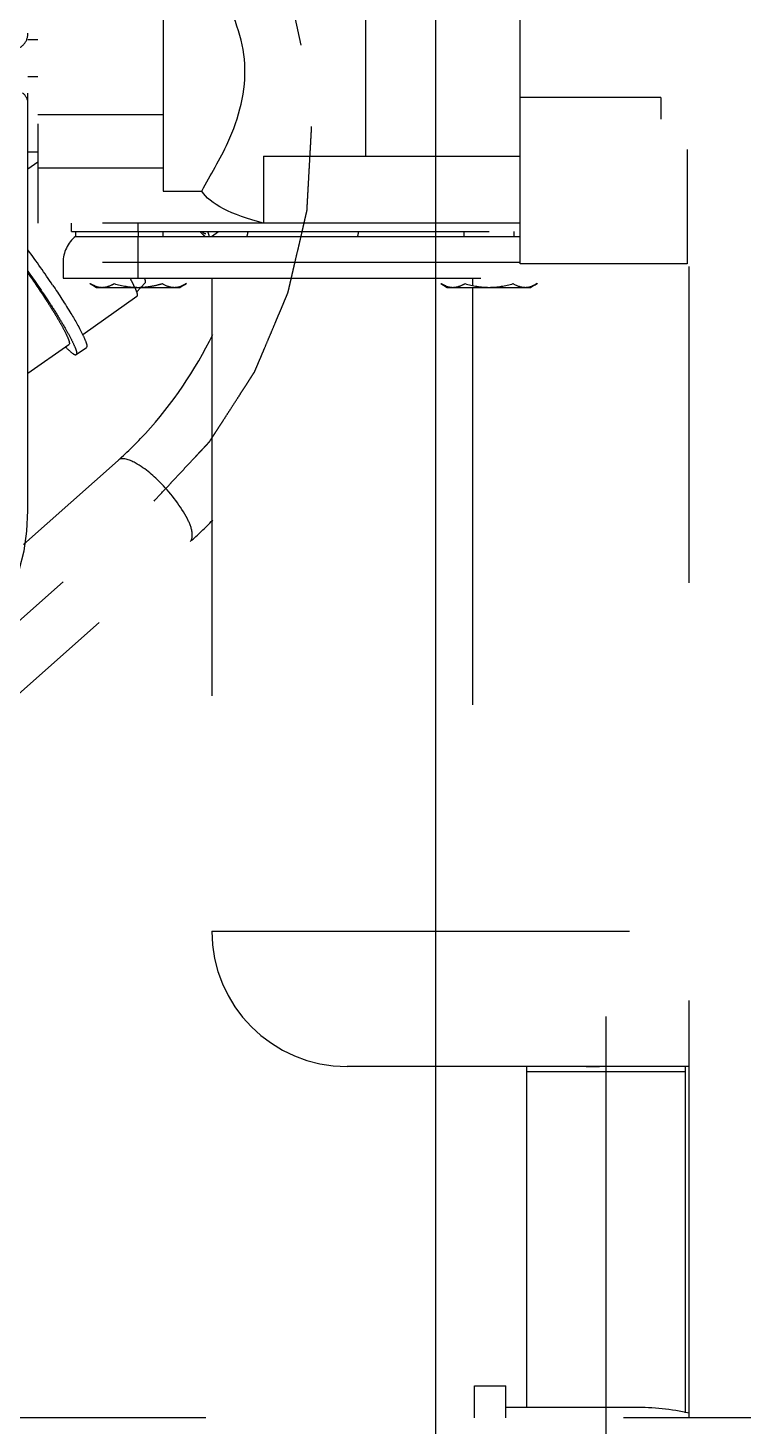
# Model space of a CAD drawing. Header units: millimetres. Extents: x 17886 to 18265, y -8727 to -7321.
# Drawn here: x 17967.563 to 17968.419, y -7876.462 to -7874.788 of the extents above; entities that cross this region are included whole.
import ezdxf

# ---------------------------------------------------------------- set-up
doc = ezdxf.new("R2010")
doc.units = ezdxf.units.MM
doc.linetypes.add('CENTER', pattern=[2, 1.25, -0.25, 0.25, -0.25])
doc.linetypes.add('EPL_DASH', pattern=[1, 0.5, -0.5])
for name, color, linetype in [('0960061_L_DXF_CONTINUOUS_LINE', 7, 'Continuous'), ('09__COSM', 7, 'Continuous'), ('1430851_DXF_CONTINUOUS_LINE', 7, 'Continuous'), ('1430853_DXF_CONTINUOUS_LINE', 7, 'Continuous'), ('1978540_DXF_CONTINUOUS_LINE', 7, 'Continuous'), ('2620490_VG01DXF_CONTINUOUS_LINE', 7, 'Continuous'), ('2630768_VG06DXF_CONTINUOUS_LINE', 7, 'Continuous'), ('2685282_CP02DXF_CONTINUOUS_LINE', 7, 'Continuous'), ('3570569_DXF_CONTINUOUS_LINE', 7, 'Continuous'), ('3884027_DKREDXF_CONTINUOUS_LINE', 7, 'Continuous'), ('DEFAULT_1', 7, 'CENTER')]:
    doc.layers.add(name, color=color, linetype=linetype)
doc.layers.add('CRTANJE', color=4, linetype='Continuous', lineweight=30)

msp = doc.modelspace()

# ---------------------------------------------------------------- linework, layer by layer
at = {"layer": '0960061_L_DXF_CONTINUOUS_LINE', "color": 7, "linetype": 'EPL_DASH'}
for p, q in [((17968.0977, -7876.41396), (17968.1352, -7876.41396)), ((17968.0977, -7876.45246), (17968.0977, -7876.41396)), ((17968.1352, -7876.45246), (17968.1352, -7876.41396)), ((17968.28961, -7876.43976), (17968.1352, -7876.43976))]:
    msp.add_line(p, q, dxfattribs=at)
msp.add_arc((17968.28961, -7876.75226), 0.3125, 77.94609, 90, dxfattribs=at)
at = {"layer": '09__COSM', "color": 2, "linetype": 'EPL_DASH'}
for p, q in [((17967.89041, -7874.80824), (17967.77769, -7874.30101)), ((17967.23151, -7875.78339), (17967.71418, -7875.35435))]:
    msp.add_line(p, q, dxfattribs=at)
msp.add_open_spline([(17967.71418, -7875.35435), (17967.71833, -7875.3499), (17967.72456, -7875.34323), (17967.73287, -7875.33434), (17967.7391, -7875.32767), (17967.74532, -7875.321), (17967.75155, -7875.31433), (17967.75778, -7875.30767), (17967.76297, -7875.30211), (17967.76712, -7875.29766), (17967.76972, -7875.29488), (17967.7718, -7875.29266), (17967.77335, -7875.29099), (17967.77491, -7875.28933), (17967.77647, -7875.28766), (17967.77777, -7875.28627), (17967.77867, -7875.2853), (17967.77919, -7875.28474), (17967.77958, -7875.28432), (17967.77991, -7875.28398), (17967.78017, -7875.2837), (17967.78033, -7875.28353), (17967.78046, -7875.28339), (17967.78054, -7875.2833), (17967.78061, -7875.28323), (17967.78066, -7875.28315), (17967.78075, -7875.28301), (17967.78088, -7875.2828), (17967.78109, -7875.28248), (17967.78136, -7875.28207), (17967.78178, -7875.28141), (17967.78231, -7875.2806), (17967.78294, -7875.27962), (17967.78378, -7875.27831), (17967.78484, -7875.27667), (17967.7861, -7875.27471), (17967.78779, -7875.27209), (17967.7899, -7875.26882), (17967.79243, -7875.2649), (17967.79496, -7875.26097), (17967.79833, -7875.25574), (17967.80255, -7875.2492), (17967.80761, -7875.24135), (17967.81267, -7875.2335), (17967.81689, -7875.22696), (17967.82026, -7875.22173), (17967.82279, -7875.2178), (17967.82532, -7875.21388), (17967.82743, -7875.21061), (17967.82912, -7875.20799), (17967.83038, -7875.20603), (17967.83144, -7875.20439), (17967.83228, -7875.20309), (17967.83291, -7875.20211), (17967.83344, -7875.20129), (17967.83386, -7875.20063), (17967.83413, -7875.20022), (17967.83434, -7875.1999), (17967.83447, -7875.19969), (17967.83456, -7875.19955), (17967.83461, -7875.19947), (17967.83465, -7875.19937), (17967.8347, -7875.19926), (17967.83478, -7875.19907), (17967.83487, -7875.19884), (17967.83503, -7875.19847), (17967.83522, -7875.19801), (17967.83546, -7875.19746), (17967.83577, -7875.19672), (17967.83631, -7875.19543), (17967.83709, -7875.19358), (17967.83803, -7875.19136), (17967.83896, -7875.18915), (17967.83989, -7875.18693), (17967.84114, -7875.18398), (17967.8427, -7875.18028), (17967.84519, -7875.17437), (17967.8483, -7875.16699), (17967.85204, -7875.15812), (17967.85577, -7875.14926), (17967.85889, -7875.14187), (17967.86138, -7875.13596), (17967.86325, -7875.13153), (17967.86512, -7875.1271), (17967.86698, -7875.12266), (17967.86854, -7875.11897), (17967.86979, -7875.11602), (17967.87072, -7875.1138), (17967.8715, -7875.11195), (17967.87212, -7875.11048), (17967.87259, -7875.10937), (17967.87306, -7875.10826), (17967.87344, -7875.10734), (17967.87376, -7875.1066), (17967.87395, -7875.10614), (17967.87411, -7875.10577), (17967.87422, -7875.10549), (17967.87432, -7875.10526), (17967.87439, -7875.1051), (17967.87443, -7875.105), (17967.87446, -7875.10494), (17967.87447, -7875.10486), (17967.8745, -7875.10477), (17967.87453, -7875.1046), (17967.87459, -7875.10436), (17967.87466, -7875.10407), (17967.87475, -7875.10369), (17967.87486, -7875.10321), (17967.87503, -7875.10244), (17967.87526, -7875.10148), (17967.87552, -7875.10033), (17967.87579, -7875.09917), (17967.87615, -7875.09764), (17967.87659, -7875.09572), (17967.87712, -7875.09341), (17967.87783, -7875.09034), (17967.87872, -7875.0865), (17967.87979, -7875.08189), (17967.88086, -7875.07728), (17967.88192, -7875.07267), (17967.88335, -7875.06653), (17967.88512, -7875.05885), (17967.88726, -7875.04963), (17967.88939, -7875.04041), (17967.89117, -7875.03273), (17967.89259, -7875.02658), (17967.89348, -7875.02274), (17967.89419, -7875.01967), (17967.89472, -7875.01737), (17967.89526, -7875.01506), (17967.89579, -7875.01276), (17967.89624, -7875.01084), (17967.89655, -7875.00949), (17967.89672, -7875.00872), (17967.89686, -7875.00815), (17967.89699, -7875.00757), (17967.89709, -7875.00714), (17967.89716, -7875.00685), (17967.89718, -7875.00673), (17967.89721, -7875.00664), (17967.89722, -7875.00654), (17967.89723, -7875.00637), (17967.89724, -7875.00613), (17967.89726, -7875.00574), (17967.89729, -7875.00525), (17967.89733, -7875.00447), (17967.89739, -7875.0035), (17967.89745, -7875.00233), (17967.89754, -7875.00077), (17967.89765, -7874.99883), (17967.89777, -7874.99649), (17967.89795, -7874.99338), (17967.89816, -7874.98949), (17967.89842, -7874.98482), (17967.89868, -7874.98015), (17967.89903, -7874.97393), (17967.89946, -7874.96614), (17967.89998, -7874.9568), (17967.9005, -7874.94747), (17967.90093, -7874.93968), (17967.90128, -7874.93346), (17967.90154, -7874.92879), (17967.9018, -7874.92412), (17967.90201, -7874.92023), (17967.90219, -7874.91711), (17967.90231, -7874.91478), (17967.90242, -7874.91283), (17967.90251, -7874.91128), (17967.90257, -7874.91011), (17967.90263, -7874.90914), (17967.90267, -7874.90836), (17967.9027, -7874.90787), (17967.90272, -7874.90748), (17967.90273, -7874.90724), (17967.90274, -7874.90707), (17967.90275, -7874.90697), (17967.90273, -7874.90688), (17967.90272, -7874.90676), (17967.90269, -7874.90656), (17967.90266, -7874.90632), (17967.90261, -7874.90594), (17967.90255, -7874.90545), (17967.90248, -7874.90488), (17967.90239, -7874.9041), (17967.90222, -7874.90275), (17967.90198, -7874.90083), (17967.90169, -7874.89851), (17967.9014, -7874.8962), (17967.90111, -7874.89388), (17967.90072, -7874.8908), (17967.90024, -7874.88694), (17967.89947, -7874.88077), (17967.89851, -7874.87305), (17967.89735, -7874.86379), (17967.89619, -7874.85453), (17967.89504, -7874.84527), (17967.89388, -7874.83602), (17967.89234, -7874.82367), (17967.89118, -7874.81441), (17967.89041, -7874.80824)], degree=3, knots=[0, 0, 0, 0, 0.03125, 0.046875, 0.0625, 0.078125, 0.09375, 0.109375, 0.125, 0.1328125, 0.140625, 0.1445312, 0.1484375, 0.1523438, 0.15625, 0.1601562, 0.1621094, 0.1630859, 0.1640625, 0.1650391, 0.1655273, 0.1660156, 0.1662598, 0.1665039, 0.166626, 0.166748, 0.1669922, 0.1674805, 0.1679688, 0.1689453, 0.1699219, 0.171875, 0.1738281, 0.1757812, 0.1796875, 0.1835938, 0.1875, 0.1953125, 0.203125, 0.2109375, 0.21875, 0.234375, 0.25, 0.265625, 0.28125, 0.2890625, 0.296875, 0.3046875, 0.3125, 0.3164062, 0.3203125, 0.3242188, 0.3261719, 0.328125, 0.3300781, 0.3310547, 0.3320312, 0.3325195, 0.3330078, 0.333252, 0.333374, 0.3334961, 0.3337402, 0.3339844, 0.3344727, 0.3349609, 0.3359375, 0.3369141, 0.3378906, 0.3398438, 0.34375, 0.3476562, 0.3515625, 0.3554688, 0.359375, 0.3671875, 0.375, 0.390625, 0.40625, 0.421875, 0.4375, 0.4453125, 0.453125, 0.4609375, 0.46875, 0.4765625, 0.4804688, 0.484375, 0.4882812, 0.4902344, 0.4921875, 0.4941406, 0.4960938, 0.4970703, 0.4980469, 0.4985352, 0.4990234, 0.4995117, 0.4997559, 0.4998779, 0.5, 0.5001221, 0.5002441, 0.5004883, 0.5009766, 0.5014648, 0.5019531, 0.5029297, 0.5039062, 0.5058594, 0.5078125, 0.5097656, 0.5117188, 0.515625, 0.5195312, 0.5234375, 0.53125, 0.5390625, 0.546875, 0.5546875, 0.5625, 0.578125, 0.59375, 0.609375, 0.625, 0.6328125, 0.640625, 0.6445312, 0.6484375, 0.6523438, 0.65625, 0.6601562, 0.6621094, 0.6630859, 0.6640625, 0.6650391, 0.6660156, 0.6662598, 0.6665039, 0.666626, 0.666748, 0.6669922, 0.6674805, 0.6679688, 0.6689453, 0.6699219, 0.671875, 0.6738281, 0.6757812, 0.6796875, 0.6835938, 0.6875, 0.6953125, 0.703125, 0.7109375, 0.71875, 0.734375, 0.75, 0.765625, 0.78125, 0.7890625, 0.796875, 0.8046875, 0.8125, 0.8164062, 0.8203125, 0.8242188, 0.8261719, 0.828125, 0.8300781, 0.8310547, 0.8320312, 0.8325195, 0.8330078, 0.833252, 0.833374, 0.8334961, 0.8337402, 0.8339844, 0.8344727, 0.8349609, 0.8359375, 0.8369141, 0.8378906, 0.8398438, 0.84375, 0.8476562, 0.8515625, 0.8554688, 0.859375, 0.8671875, 0.875, 0.890625, 0.90625, 0.921875, 0.9375, 0.953125, 0.96875, 1, 1, 1, 1], dxfattribs=at)
at = {"layer": '1430851_DXF_CONTINUOUS_LINE', "color": 7, "linetype": 'EPL_DASH'}
msp.add_line((17968.3547, -7876.45246), (17968.3547, -7875.07355), dxfattribs=at)
at = {"layer": '1430853_DXF_CONTINUOUS_LINE', "color": 7, "linetype": 'EPL_DASH'}
for p, q in [((17968.15222, -7875.07034), (17968.15222, -7874.77115)), ((17968.32079, -7874.87115), (17968.15222, -7874.87115)), ((17968.32079, -7874.87115), (17968.32079, -7874.89713)), ((17968.35222, -7874.9335), (17968.35222, -7875.07034)), ((17968.35222, -7875.07034), (17968.15222, -7875.07034))]:
    msp.add_line(p, q, dxfattribs=at)
for points, knots in [([(17968.99161, -7874.87115), (17968.97968, -7874.89115), (17968.95169, -7874.91765), (17968.90662, -7874.94446), (17968.84834, -7874.96969), (17968.76409, -7874.99062), (17968.6562, -7874.99902), (17968.5483, -7874.99062), (17968.46406, -7874.96969), (17968.40578, -7874.94446), (17968.3607, -7874.91765), (17968.33271, -7874.89115), (17968.32079, -7874.87115)], [0, 0, 0, 0, 0.0943343, 0.1505966, 0.2126329, 0.3507406, 0.5, 0.6492594, 0.7873671, 0.8494034, 0.9056657, 1, 1, 1, 1]), ([(17968.99161, -7874.89713), (17968.97968, -7874.91713), (17968.95169, -7874.94363), (17968.90662, -7874.97044), (17968.84834, -7874.99567), (17968.76409, -7875.0166), (17968.6562, -7875.02501), (17968.5483, -7875.0166), (17968.46406, -7874.99567), (17968.40578, -7874.97044), (17968.3607, -7874.94363), (17968.33271, -7874.91713), (17968.32079, -7874.89713)], [0, 0, 0, 0, 0.0943343, 0.1505966, 0.2126329, 0.3507406, 0.5, 0.6492594, 0.7873671, 0.8494034, 0.9056657, 1, 1, 1, 1]), ([(17968.96017, -7875.07034), (17968.94851, -7875.08806), (17968.91199, -7875.12072), (17968.84072, -7875.15406), (17968.75285, -7875.17551), (17968.6562, -7875.18284), (17968.55954, -7875.17551), (17968.47168, -7875.15406), (17968.4004, -7875.12072), (17968.36389, -7875.08806), (17968.35222, -7875.07034)], [0, 0, 0, 0, 0.0954486, 0.2139596, 0.3516719, 0.5, 0.6483281, 0.7860404, 0.9045514, 1, 1, 1, 1])]:
    msp.add_open_spline(points, degree=3, knots=knots, dxfattribs=at)
at = {"layer": '1978540_DXF_CONTINUOUS_LINE', "color": 7, "linetype": 'EPL_DASH'}
for p, q in [((17967.5632, -7874.95647), (17967.5752, -7874.94799)), ((17967.70332, -7875.09304), (17967.69317, -7875.10424)), ((17967.62868, -7875.15512), (17967.69359, -7875.10922)), ((17967.5632, -7875.20142), (17967.61228, -7875.16671)), ((17967.62094, -7875.17896), (17967.63314, -7875.17034))]:
    msp.add_line(p, q, dxfattribs=at)
for centre, radius, start, end in [((17966.56861, -7875.78222), 1.23293, 33.83355, 36.22763), ((17967.58318, -7875.14835), 0.11873, 24.78617, 26.34859), ((17967.7163, -7875.06381), 0.15142, 224.42252, 224.66217), ((17967.71123, -7875.06882), 0.1443, 224.66288, 224.81625)]:
    msp.add_arc(centre, radius, start, end, dxfattribs=at)
for points, knots in [([(17967.56321, -7875.08155), (17967.57043, -7875.0918), (17967.58066, -7875.10685), (17967.59307, -7875.12635), (17967.60064, -7875.13897), (17967.60648, -7875.14939), (17967.61052, -7875.15781), (17967.61249, -7875.16271), (17967.61298, -7875.16622), (17967.61228, -7875.16671)], [0, 0, 0, 0, 0.3795918, 0.5505448, 0.7003367, 0.8235046, 0.9156996, 0.9741367, 1, 1, 1, 1]), ([(17967.56323, -7875.0792), (17967.57168, -7875.09116), (17967.58368, -7875.10875), (17967.59824, -7875.13156), (17967.60715, -7875.14636), (17967.61404, -7875.1586), (17967.61883, -7875.1685), (17967.62114, -7875.17425), (17967.62176, -7875.17838), (17967.62094, -7875.17896)], [0, 0, 0, 0, 0.37825, 0.5492432, 0.699333, 0.8229038, 0.9154734, 0.9741459, 1, 1, 1, 1]), ([(17967.59276, -7875.09575), (17967.60029, -7875.107), (17967.61295, -7875.12667), (17967.62474, -7875.14692), (17967.62904, -7875.15579)], [0, 0, 0, 0, 0.5787338, 1, 1, 1, 1]), ([(17967.6853, -7875.08753), (17967.6857, -7875.08825), (17967.68717, -7875.09094), (17967.68859, -7875.09365), (17967.68958, -7875.09565)], [0, 0, 0, 0, 0.2710664, 1, 1, 1, 1]), ([(17967.70256, -7875.08756), (17967.703, -7875.08873), (17967.70356, -7875.09039), (17967.70375, -7875.09257), (17967.70333, -7875.09304)], [0, 0, 0, 0, 0.6650318, 1, 1, 1, 1]), ([(17967.69338, -7875.10452), (17967.69371, -7875.10554), (17967.69419, -7875.10697), (17967.69404, -7875.10891), (17967.69359, -7875.10922)], [0, 0, 0, 0, 0.6649637, 1, 1, 1, 1]), ([(17967.62904, -7875.15579), (17967.63063, -7875.15906), (17967.63255, -7875.16341), (17967.63385, -7875.16825), (17967.63358, -7875.17003), (17967.63314, -7875.17034)], [0, 0, 0, 0, 0.7033083, 0.896996, 1, 1, 1, 1]), ([(17967.60887, -7875.17052), (17967.61137, -7875.17303), (17967.61474, -7875.1762), (17967.61879, -7875.17896), (17967.62052, -7875.17926), (17967.62094, -7875.17896)], [0, 0, 0, 0, 0.7025469, 0.8962844, 1, 1, 1, 1])]:
    msp.add_open_spline(points, degree=3, knots=knots, dxfattribs=at)
for points in [[(17967.69104, -7875.09872), (17967.69161, -7875.09996), (17967.69216, -7875.10122), (17967.69266, -7875.1025)], [(17967.69266, -7875.1025), (17967.69291, -7875.10316), (17967.69316, -7875.10384), (17967.69338, -7875.10452)]]:
    msp.add_open_spline(points, degree=3, dxfattribs=at)
at = {"layer": '2620490_VG01DXF_CONTINUOUS_LINE', "color": 7, "linetype": 'EPL_DASH'}
msp.add_line((17967.78295, -7875.03746), (17967.79144, -7875.03146), dxfattribs=at)
for points, knots in [([(17967.76902, -7875.03161), (17967.76962, -7875.03223), (17967.77166, -7875.0343), (17967.77378, -7875.0363), (17967.77538, -7875.03757)], [0, 0, 0, 0, 0.2953104, 1, 1, 1, 1]), ([(17967.77611, -7875.03421), (17967.77561, -7875.03457), (17967.77337, -7875.03363), (17967.77206, -7875.03249), (17967.77105, -7875.03163)], [0, 0, 0, 0, 0.3166591, 1, 1, 1, 1]), ([(17967.78031, -7875.03759), (17967.78019, -7875.03673), (17967.7796, -7875.0347), (17967.77883, -7875.03274), (17967.77834, -7875.03161)], [0, 0, 0, 0, 0.4132563, 1, 1, 1, 1])]:
    msp.add_open_spline(points, degree=3, knots=knots, dxfattribs=at)
at = {"layer": '2630768_VG06DXF_CONTINUOUS_LINE', "color": 7, "linetype": 'EPL_DASH'}
for p, q in [((17967.55785, -7875.40634), (17967.671, -7875.30577)), ((17967.2747, -7875.83197), (17967.75736, -7875.40293))]:
    msp.add_line(p, q, dxfattribs=at)
for centre, radius, start, end in [((17967.31058, -7874.92259), 0.52762, 347.41231, 348.07526), ((17967.31302, -7874.92305), 0.65514, 349.92236, 350.45634), ((17967.37049, -7874.96786), 0.5822, 311.64438, 315.29849)]:
    msp.add_arc(centre, radius, start, end, dxfattribs=at)
for points, knots in [([(17967.671, -7875.30577), (17967.68253, -7875.29552), (17967.72754, -7875.25111), (17967.76343, -7875.19767), (17967.78442, -7875.15479)], [0, 0, 0, 0, 0.2442105, 1, 1, 1, 1]), ([(17967.72309, -7875.33386), (17967.7137, -7875.32422), (17967.70079, -7875.31203), (17967.67616, -7875.30117), (17967.671, -7875.30577)], [0, 0, 0, 0, 0.6605917, 1, 1, 1, 1]), ([(17967.75736, -7875.40293), (17967.75994, -7875.40063), (17967.76059, -7875.38951), (17967.74974, -7875.36558), (17967.73522, -7875.3463), (17967.72309, -7875.33386)], [0, 0, 0, 0, 0.1287092, 0.3524455, 1, 1, 1, 1])]:
    msp.add_open_spline(points, degree=3, knots=knots, dxfattribs=at)
at = {"layer": '2685282_CP02DXF_CONTINUOUS_LINE', "color": 7, "linetype": 'EPL_DASH'}
for p, q in [((17968.1602, -7876.43976), (17968.1602, -7876.03146)), ((17968.3502, -7876.03776), (17968.1602, -7876.03776)), ((17968.3502, -7876.44645), (17968.3502, -7876.03146))]:
    msp.add_line(p, q, dxfattribs=at)
at = {"layer": '3570569_DXF_CONTINUOUS_LINE', "color": 7, "linetype": 'EPL_DASH'}
msp.add_line((17973.7762, -7876.45246), (17959.8362, -7876.45246), dxfattribs=at)
at = {"layer": '3884027_DKREDXF_CONTINUOUS_LINE', "color": 6, "linetype": 'EPL_DASH'}
for p, q in [((17967.5752, -7873.90253), (17967.5752, -7875.02146)), ((17967.5632, -7875.36587), (17967.5632, -7874.51002)), ((17967.96779, -7874.94146), (17967.96779, -7874.53146)), ((17967.7252, -7874.69146), (17967.7252, -7874.98309)), ((17967.5632, -7874.80146), (17967.5752, -7874.80146)), ((17967.5752, -7874.84646), (17967.5632, -7874.84646)), ((17967.7252, -7874.89175), (17967.5752, -7874.89175)), ((17967.5752, -7874.93646), (17967.5632, -7874.93646)), ((17967.84517, -7874.94146), (17967.84517, -7875.02146)), ((17967.84517, -7874.94146), (17968.15222, -7874.94146)), ((17967.7252, -7874.95581), (17967.5752, -7874.95581)), ((17967.7252, -7874.98309), (17967.77132, -7874.98309)), ((17968.15222, -7875.02146), (17967.5752, -7875.02146)), ((17967.6152, -7875.03146), (17967.6152, -7875.02146)), ((17967.6952, -7875.03146), (17967.6952, -7875.02146)), ((17967.7252, -7875.03746), (17967.7252, -7875.03146)), ((17968.0852, -7875.03746), (17968.0852, -7875.03146)), ((17968.1452, -7875.03746), (17968.1452, -7875.03146)), ((17967.6202, -7875.03746), (17967.6952, -7875.03746)), ((17967.6952, -7875.08746), (17967.6952, -7875.03746)), ((17967.6052, -7875.06868), (17967.6052, -7875.08746)), ((17968.15222, -7875.06868), (17967.6052, -7875.06868)), ((17967.6052, -7875.08746), (17968.3547, -7875.08746)), ((17967.63746, -7875.09399), (17967.6452, -7875.09846)), ((17967.6452, -7875.09846), (17967.7452, -7875.09846)), ((17967.75293, -7875.09399), (17967.7452, -7875.09846)), ((17967.7832, -7875.08746), (17967.7832, -7875.86946)), ((17968.05746, -7875.09399), (17968.0652, -7875.09846)), ((17968.0652, -7875.09846), (17968.1652, -7875.09846)), ((17968.0952, -7875.08746), (17968.0952, -7875.0962)), ((17968.0952, -7875.09846), (17968.0952, -7876.03146)), ((17968.17293, -7875.09399), (17968.1652, -7875.09846)), ((17967.7832, -7875.86946), (17968.3547, -7875.86946)), ((17968.3547, -7876.03146), (17967.9452, -7876.03146))]:
    msp.add_line(p, q, dxfattribs=at)
at = {"layer": '3884027_DKREDXF_CONTINUOUS_LINE', "color": 7, "linetype": 'EPL_DASH'}
for p, q in [((17967.6152, -7875.03146), (17968.15222, -7875.03146)), ((17967.6202, -7875.03146), (17967.6202, -7875.03746)), ((17967.6952, -7875.03146), (17967.6952, -7875.03746)), ((17967.6952, -7875.03746), (17968.15222, -7875.03746))]:
    msp.add_line(p, q, dxfattribs=at)
at = {"layer": '3884027_DKREDXF_CONTINUOUS_LINE', "color": 6, "linetype": 'EPL_DASH'}
for centre, radius, start, end in [((17967.54321, -7874.79419), 0.01999, 269.96042, 359.96122), ((17967.6452, -7875.06868), 0.04, 128.68219, 180), ((17967.3152, -7875.36587), 0.248, 273, 0), ((17967.9452, -7875.86946), 0.162, 180, 270), ((17968.23125, -7874.88483), 1.14663, 269.99891, 271.41959)]:
    msp.add_arc(centre, radius, start, end, dxfattribs=at)
at = {"layer": '3884027_DKREDXF_CONTINUOUS_LINE', "color": 7, "linetype": 'EPL_DASH'}
for centre, radius, start, end in [((17967.65367, -7875.06926), 0.02943, 249.54838, 252.50451), ((17967.65354, -7875.06948), 0.02918, 249.62845, 252.60876), ((17967.65291, -7875.07149), 0.02707, 252.60922, 255.71954), ((17967.65281, -7875.07198), 0.02657, 252.5052, 255.67471), ((17967.65241, -7875.07346), 0.02503, 255.71057, 259.75574), ((17967.65229, -7875.074), 0.02449, 255.67764, 259.81279), ((17967.65213, -7875.075), 0.02347, 259.77244, 262.50816), ((17967.65207, -7875.0752), 0.02327, 259.82658, 262.58493), ((17967.65191, -7875.07651), 0.02195, 262.5457, 269.95679), ((17967.65192, -7875.07673), 0.02173, 262.45514, 269.94063), ((17967.65187, -7875.07673), 0.02173, 270.05937, 277.54486), ((17967.65167, -7875.075), 0.02347, 277.49184, 280.22755), ((17967.65138, -7875.07346), 0.02503, 280.24426, 284.28943), ((17967.65088, -7875.07149), 0.02707, 284.28046, 287.39078), ((17967.65025, -7875.06948), 0.02918, 287.39124, 290.37155), ((17967.69509, -7875.00869), 0.08977, 270.0699, 277.38019), ((17967.68603, -7874.96257), 0.13682, 283.55799, 286.14024), ((17967.74027, -7875.06926), 0.02943, 249.54838, 252.50451), ((17967.73941, -7875.07198), 0.02657, 252.5052, 255.67471), ((17967.73889, -7875.074), 0.02449, 255.67764, 259.8128), ((17967.73867, -7875.0752), 0.02327, 259.82658, 262.58493), ((17967.73852, -7875.07651), 0.02195, 262.5457, 269.95679), ((17967.73848, -7875.07651), 0.02195, 270.04321, 277.4543), ((17967.73848, -7875.07673), 0.02173, 270.05935, 277.5439), ((17967.73827, -7875.075), 0.02347, 277.49091, 280.22756), ((17967.73833, -7875.0752), 0.02327, 277.41507, 280.17342), ((17967.73798, -7875.07346), 0.02503, 280.24426, 284.28943), ((17967.73811, -7875.074), 0.02449, 280.18721, 284.32236), ((17967.73749, -7875.07149), 0.02707, 284.28046, 287.39078), ((17967.73759, -7875.07198), 0.02657, 284.32529, 287.4948), ((17967.73673, -7875.06926), 0.02943, 287.49549, 290.45162), ((17967.73686, -7875.06948), 0.02918, 287.39124, 290.37155), ((17968.07367, -7875.06926), 0.02943, 249.54838, 252.50451), ((17968.07354, -7875.06948), 0.02918, 249.62845, 252.60876), ((17968.07291, -7875.07149), 0.02707, 252.60922, 255.71954), ((17968.07281, -7875.07198), 0.02657, 252.5052, 255.67471), ((17968.07241, -7875.07346), 0.02503, 255.71057, 259.75574), ((17968.07229, -7875.074), 0.02449, 255.67764, 259.81279), ((17968.07213, -7875.075), 0.02347, 259.77244, 262.50816), ((17968.07207, -7875.0752), 0.02327, 259.82658, 262.58493), ((17968.07191, -7875.07651), 0.02195, 262.5457, 269.95679), ((17968.07192, -7875.07673), 0.02173, 262.45514, 269.94063), ((17968.07187, -7875.07673), 0.02173, 270.05937, 277.54486), ((17968.07167, -7875.075), 0.02347, 277.49184, 280.22755), ((17968.07138, -7875.07346), 0.02503, 280.24426, 284.28943), ((17968.07088, -7875.07149), 0.02707, 284.28046, 287.39078), ((17968.07025, -7875.06948), 0.02918, 287.39124, 290.37155), ((17968.16027, -7875.06926), 0.02943, 249.54838, 252.50451), ((17968.15941, -7875.07198), 0.02657, 252.5052, 255.67471), ((17968.15889, -7875.074), 0.02449, 255.67764, 259.8128), ((17968.15867, -7875.0752), 0.02327, 259.82658, 262.58493), ((17968.15852, -7875.07651), 0.02195, 262.5457, 269.95679), ((17968.15848, -7875.07651), 0.02195, 270.04321, 277.4543), ((17968.15848, -7875.07673), 0.02173, 270.05935, 277.5439), ((17968.15827, -7875.075), 0.02347, 277.49091, 280.22756), ((17968.15833, -7875.0752), 0.02327, 277.41507, 280.17342), ((17968.15798, -7875.07346), 0.02503, 280.24426, 284.28943), ((17968.15811, -7875.074), 0.02449, 280.18721, 284.32236), ((17968.15749, -7875.07149), 0.02707, 284.28046, 287.39078), ((17968.15759, -7875.07198), 0.02657, 284.32529, 287.4948), ((17968.15673, -7875.06926), 0.02943, 287.49549, 290.45162), ((17968.15686, -7875.06948), 0.02918, 287.39124, 290.37155)]:
    msp.add_arc(centre, radius, start, end, dxfattribs=at)
at = {"layer": '3884027_DKREDXF_CONTINUOUS_LINE', "color": 6, "linetype": 'EPL_DASH', "extrusion": (0, 0, -1)}
msp.add_ellipse((17967.96779, -7874.9712), major_axis=(-0.2, 0), ratio=0.3180904, start_param=-0.910809, end_param=-0.1880597, dxfattribs=at)
at = {"layer": '3884027_DKREDXF_CONTINUOUS_LINE', "color": 6, "linetype": 'EPL_DASH'}
msp.add_open_spline([(17967.77132, -7874.98309), (17967.78186, -7874.96378), (17967.80996, -7874.91799), (17967.83301, -7874.83135), (17967.80461, -7874.75903), (17967.78097, -7874.71617), (17967.77124, -7874.70053), (17967.76855, -7874.69437)], degree=3, knots=[0, 0, 0, 0, 0.2131202, 0.5232151, 0.8225656, 0.9348856, 1, 1, 1, 1], dxfattribs=at)
msp.add_open_spline([(17967.5632, -7874.87775), (17967.5632, -7874.87316), (17967.56022, -7874.86862), (17967.55683, -7874.86552)], degree=3, dxfattribs=at)
at = {"layer": '3884027_DKREDXF_CONTINUOUS_LINE', "color": 7, "linetype": 'EPL_DASH'}
for points, knots in [([(17967.64048, -7875.09559), (17967.63997, -7875.09535), (17967.63896, -7875.09483), (17967.63796, -7875.09428), (17967.63746, -7875.09399)], [0, 0, 0, 0, 0.4966019, 1, 1, 1, 1]), ([(17967.63746, -7875.09399), (17967.63796, -7875.09428), (17967.63896, -7875.09483), (17967.63997, -7875.09535), (17967.64048, -7875.09559)], [0, 0, 0, 0, 0.5035026, 1, 1, 1, 1]), ([(17967.64338, -7875.09683), (17967.64289, -7875.09665), (17967.64192, -7875.09626), (17967.64096, -7875.09582), (17967.64048, -7875.09559)], [0, 0, 0, 0, 0.4965188, 1, 1, 1, 1]), ([(17967.64048, -7875.09559), (17967.64096, -7875.09582), (17967.64192, -7875.09626), (17967.64289, -7875.09665), (17967.64338, -7875.09683)], [0, 0, 0, 0, 0.5034031, 1, 1, 1, 1]), ([(17967.66331, -7875.09559), (17967.66382, -7875.09535), (17967.66484, -7875.09483), (17967.66583, -7875.09428), (17967.66633, -7875.09399)], [0, 0, 0, 0, 0.4966019, 1, 1, 1, 1]), ([(17967.74701, -7875.09683), (17967.7475, -7875.09665), (17967.74848, -7875.09626), (17967.74943, -7875.09582), (17967.74991, -7875.09559)], [0, 0, 0, 0, 0.4965189, 1, 1, 1, 1]), ([(17967.74991, -7875.09559), (17967.74943, -7875.09582), (17967.74848, -7875.09626), (17967.7475, -7875.09665), (17967.74701, -7875.09683)], [0, 0, 0, 0, 0.5034031, 1, 1, 1, 1]), ([(17967.74991, -7875.09559), (17967.75042, -7875.09535), (17967.75144, -7875.09483), (17967.75244, -7875.09428), (17967.75293, -7875.09399)], [0, 0, 0, 0, 0.4966018, 1, 1, 1, 1]), ([(17967.75293, -7875.09399), (17967.75244, -7875.09428), (17967.75144, -7875.09483), (17967.75042, -7875.09535), (17967.74991, -7875.09559)], [0, 0, 0, 0, 0.5035026, 1, 1, 1, 1]), ([(17968.06048, -7875.09559), (17968.05997, -7875.09535), (17968.05896, -7875.09483), (17968.05796, -7875.09428), (17968.05746, -7875.09399)], [0, 0, 0, 0, 0.4966019, 1, 1, 1, 1]), ([(17968.05746, -7875.09399), (17968.05796, -7875.09428), (17968.05896, -7875.09483), (17968.05997, -7875.09535), (17968.06048, -7875.09559)], [0, 0, 0, 0, 0.5035026, 1, 1, 1, 1]), ([(17968.06338, -7875.09683), (17968.06289, -7875.09665), (17968.06192, -7875.09626), (17968.06096, -7875.09582), (17968.06048, -7875.09559)], [0, 0, 0, 0, 0.4965188, 1, 1, 1, 1]), ([(17968.06048, -7875.09559), (17968.06096, -7875.09582), (17968.06192, -7875.09626), (17968.06289, -7875.09665), (17968.06338, -7875.09683)], [0, 0, 0, 0, 0.5034031, 1, 1, 1, 1]), ([(17968.08331, -7875.09559), (17968.08382, -7875.09535), (17968.08484, -7875.09483), (17968.08583, -7875.09428), (17968.08633, -7875.09399)], [0, 0, 0, 0, 0.4966019, 1, 1, 1, 1]), ([(17968.16701, -7875.09683), (17968.1675, -7875.09665), (17968.16848, -7875.09626), (17968.16943, -7875.09582), (17968.16991, -7875.09559)], [0, 0, 0, 0, 0.4965189, 1, 1, 1, 1]), ([(17968.16991, -7875.09559), (17968.16943, -7875.09582), (17968.16848, -7875.09626), (17968.1675, -7875.09665), (17968.16701, -7875.09683)], [0, 0, 0, 0, 0.5034031, 1, 1, 1, 1]), ([(17968.16991, -7875.09559), (17968.17042, -7875.09535), (17968.17144, -7875.09483), (17968.17244, -7875.09428), (17968.17293, -7875.09399)], [0, 0, 0, 0, 0.4966018, 1, 1, 1, 1]), ([(17968.17293, -7875.09399), (17968.17244, -7875.09428), (17968.17144, -7875.09483), (17968.17042, -7875.09535), (17968.16991, -7875.09559)], [0, 0, 0, 0, 0.5035026, 1, 1, 1, 1])]:
    msp.add_open_spline(points, degree=3, knots=knots, dxfattribs=at)
for points in [[(17967.6519, -7875.09846), (17967.65582, -7875.09846), (17967.65977, -7875.09729), (17967.66331, -7875.09559)], [(17967.66633, -7875.09399), (17967.67568, -7875.09669), (17967.68546, -7875.09846), (17967.6952, -7875.09846)], [(17967.70662, -7875.09772), (17967.71048, -7875.09722), (17967.71432, -7875.09648), (17967.71811, -7875.09557)], [(17967.72406, -7875.09399), (17967.72843, -7875.09651), (17967.73346, -7875.09846), (17967.7385, -7875.09846)], [(17968.0719, -7875.09846), (17968.07582, -7875.09846), (17968.07977, -7875.09729), (17968.08331, -7875.09559)], [(17968.08633, -7875.09399), (17968.09568, -7875.09669), (17968.10546, -7875.09846), (17968.1152, -7875.09846)], [(17968.1152, -7875.09846), (17968.12493, -7875.09846), (17968.13471, -7875.09669), (17968.14406, -7875.09399)], [(17968.14406, -7875.09399), (17968.14843, -7875.09651), (17968.15346, -7875.09846), (17968.1585, -7875.09846)]]:
    msp.add_open_spline(points, degree=3, dxfattribs=at)
at = {"layer": 'CRTANJE', "lineweight": 30}
msp.add_lwpolyline([(17970.15118, -7879.70246), (17970.15118, -7855.01246), (17968.05118, -7855.01246), (17968.05118, -7879.70246)], close=True, dxfattribs=at)
at = {"layer": 'DEFAULT_1', "color": 2, "linetype": 'EPL_DASH'}
msp.add_line((17968.2552, -7876.47176), (17968.2552, -7875.71976), dxfattribs=at)

doc.saveas('drawing.dxf')
